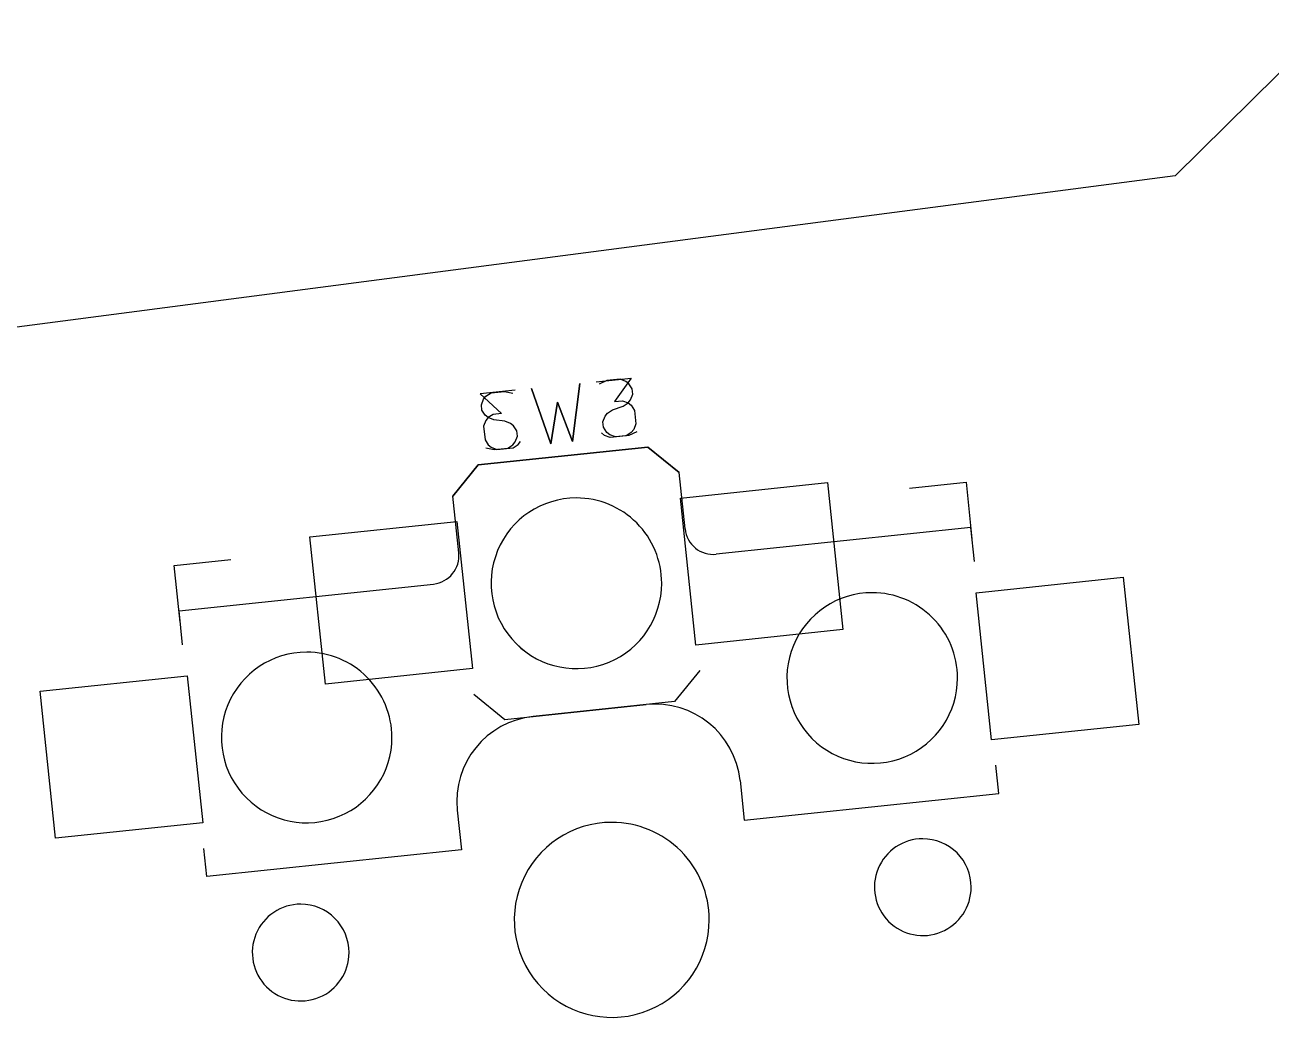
# Model space of a CAD drawing. Extents: x 28 to 165, y -144 to -37.
# Drawn here: x 49.77 to 71.69, y -56.3 to -38.72 of the extents above; entities that cross this region are included whole.
import ezdxf

# ---------------------------------------------------------------- set-up
doc = ezdxf.new("R2010")
doc.units = 0
doc.layers.get('0').update_dxf_attribs({"linetype": 'CONTINUOUS'})

msp = doc.modelspace()

# ---------------------------------------------------------------- linework, layer by layer
at = {"color": 7}
for points in [[(72.688193, -38.720093), (70.002085, -41.373939)], [(70.002085, -41.373939), (49.132466, -44.099144)], [(59.531851, -45.023309), (59.399589, -46.04272), (59.135492, -45.352256), (59.020722, -46.08254), (58.679403, -45.112905)], [(58.679403, -45.112905), (59.020722, -46.08254), (59.135492, -45.352256), (59.399589, -46.04272), (59.531851, -45.023309)], [(59.816001, -44.993444), (60.431658, -44.928736), (60.13997, -45.342444), (60.282045, -45.327512), (60.381739, -45.364915), (60.434075, -45.407296), (60.491388, -45.497035), (60.516276, -45.733826), (60.478873, -45.83352), (60.436492, -45.885856), (60.346753, -45.943169), (60.062604, -45.973034), (59.96291, -45.935631), (59.910574, -45.893251)], [(60.531209, -45.875901), (60.394112, -45.938192), (60.15732, -45.963079), (60.057626, -45.925676), (60.00529, -45.883296), (59.947977, -45.793557), (59.938022, -45.69884), (59.975425, -45.599146), (60.017806, -45.546811), (60.107544, -45.489497), (60.292, -45.422229), (60.381739, -45.364915), (60.42412, -45.312579), (60.461523, -45.212885), (60.451568, -45.118169), (60.394255, -45.02843), (60.341918, -44.986049), (60.242224, -44.948646), (60.005433, -44.973534), (59.868336, -45.035825)], [(58.395254, -45.142771), (57.779597, -45.207479), (58.150924, -45.551502), (58.00885, -45.566435), (57.919111, -45.623748), (57.87673, -45.676084), (57.839327, -45.775778), (57.864215, -46.012569), (57.921528, -46.102308), (57.973864, -46.144688), (58.073558, -46.182091), (58.357708, -46.152226), (58.447447, -46.094913), (58.489827, -46.042577)], [(57.879147, -46.154643), (58.0262, -46.187069), (58.26299, -46.162181), (58.35273, -46.104868), (58.395111, -46.052532), (58.432514, -45.952838), (58.422559, -45.858122), (58.365246, -45.768383), (58.31291, -45.726002), (58.213215, -45.688599), (58.018805, -45.661151), (57.919111, -45.623748), (57.866775, -45.581368), (57.809462, -45.491629), (57.799507, -45.396912), (57.83691, -45.297217), (57.87929, -45.244882), (57.969029, -45.187568), (58.20582, -45.162681), (58.352873, -45.195106)], [(57.74321, -46.455742), (60.726778, -46.142156)], [(60.726778, -46.142156), (57.74321, -46.455742)], [(60.726778, -46.142156), (61.276304, -46.587153)], [(61.276304, -46.587153), (60.726778, -46.142156)], [(57.298213, -47.005267), (57.74321, -46.455742)], [(57.74321, -46.455742), (57.298213, -47.005267)], [(61.380832, -47.581676), (61.276304, -46.587153)], [(65.327565, -46.865205), (66.322088, -46.760676)], [(65.327565, -46.865205), (66.322088, -46.760676)], [(66.322088, -46.760676), (66.426616, -47.755199)], [(66.322088, -46.760676), (66.426616, -47.755199)], [(57.402742, -47.99979), (57.298213, -47.005267)], [(66.405711, -47.556295), (61.930358, -48.026673)], [(66.468428, -48.153008), (66.405711, -47.556295)], [(52.398768, -48.224076), (53.393291, -48.119548)], [(52.398768, -48.224076), (53.393291, -48.119548)], [(52.503297, -49.218599), (52.398768, -48.224076)], [(52.503297, -49.218599), (52.398768, -48.224076)], [(52.482391, -49.019694), (56.957744, -48.549316)], [(52.545108, -49.616409), (52.482391, -49.019694)], [(61.642154, -50.067983), (61.197157, -50.617508)], [(57.664063, -50.486097), (58.213588, -50.931095)], [(61.197157, -50.617508), (58.71085, -50.87883)], [(58.213588, -50.931095), (60.699896, -50.669774)], [(66.896996, -52.230552), (66.844731, -51.733291)], [(62.348472, -52.004765), (62.421642, -52.70093)], [(62.421642, -52.70093), (66.896996, -52.230552)], [(57.375859, -52.527407), (57.449029, -53.223573)], [(52.973675, -53.693951), (52.921411, -53.19669)], [(57.449029, -53.223573), (52.973675, -53.693951)]]:
    msp.add_lwpolyline(points, dxfattribs=at)
for points in [[(61.570254, -49.62306), (61.29848, -47.037302), (63.884238, -46.765529), (64.156011, -49.351286)], [(59.470184, -47.036624)], [(59.470184, -47.036624)], [(59.470184, -47.036625)], [(59.470184, -47.036625)], [(59.470184, -47.036625)], [(59.470184, -47.036625)], [(55.056128, -50.307721), (54.784355, -47.721964), (57.370113, -47.45019), (57.641886, -50.035948)], [(66.772831, -51.288367), (66.501057, -48.70261), (69.086815, -48.430836), (69.358588, -51.016594)], [(64.672761, -48.701932)], [(64.672761, -48.701932)], [(64.672761, -48.701932)], [(64.672761, -48.701932)], [(64.672761, -48.701932)], [(64.672761, -48.701932)], [(54.727532, -49.747217)], [(54.727532, -49.747217)], [(54.727532, -49.747217)], [(54.727532, -49.747217)], [(54.727532, -49.747217)], [(54.727532, -49.747217)], [(50.313478, -53.018315), (50.041705, -50.432557), (52.627462, -50.160784), (52.899235, -52.746542)], [(60.092128, -52.739534)], [(60.092128, -52.739534)], [(60.092128, -52.739535)], [(60.092128, -52.739535)], [(60.092128, -52.739535)], [(60.092128, -52.739535)], [(65.562003, -53.028228)], [(65.562003, -53.028228)], [(65.562003, -53.028228)], [(65.562003, -53.028228)], [(65.562003, -53.028228)], [(65.562003, -53.028228)], [(54.622253, -54.178043)], [(54.622253, -54.178043)], [(54.622253, -54.178043)], [(54.622253, -54.178043)], [(54.622253, -54.178043)], [(54.622253, -54.178043)]]:
    msp.add_lwpolyline(points, close=True, dxfattribs=at)
for points in [[(59.470184, -47.036624), (58.86349, -47.036624), (58.316535, -47.402088), (58.084363, -47.9626)], [(59.470184, -47.036624), (58.86349, -47.036624), (58.316535, -47.402088), (58.084363, -47.9626)], [(59.470184, -47.036625), (58.86349, -47.036625), (58.316535, -47.402088), (58.084363, -47.9626)], [(59.470184, -47.036625), (58.86349, -47.036625), (58.316535, -47.402088), (58.084363, -47.9626)], [(59.470184, -47.036625), (58.86349, -47.036625), (58.316535, -47.402088), (58.084363, -47.9626)], [(59.470184, -47.036625), (58.86349, -47.036625), (58.316535, -47.402088), (58.084363, -47.9626)], [(60.530845, -47.475964), (60.24954, -47.194659), (59.868009, -47.036624), (59.470184, -47.036624)], [(60.530845, -47.475964), (60.24954, -47.194659), (59.868009, -47.036624), (59.470184, -47.036624)], [(60.530844, -47.475965), (60.24954, -47.19466), (59.868009, -47.036625), (59.470184, -47.036625)], [(60.530844, -47.475965), (60.24954, -47.19466), (59.868009, -47.036625), (59.470184, -47.036625)], [(60.530844, -47.475965), (60.24954, -47.19466), (59.868009, -47.036625), (59.470184, -47.036625)], [(60.530844, -47.475965), (60.24954, -47.19466), (59.868009, -47.036625), (59.470184, -47.036625)], [(60.970185, -48.536625), (60.970185, -48.138801), (60.812149, -47.757269), (60.530844, -47.475965)], [(60.970185, -48.536625), (60.970185, -48.138801), (60.812149, -47.757269), (60.530844, -47.475965)], [(60.970185, -48.536625), (60.970185, -48.138801), (60.812149, -47.757269), (60.530844, -47.475965)], [(60.970185, -48.536625), (60.970185, -48.138801), (60.812149, -47.757269), (60.530844, -47.475965)], [(60.970185, -48.536625), (60.970185, -48.1388), (60.81215, -47.757269), (60.530845, -47.475964)], [(60.970185, -48.536625), (60.970185, -48.1388), (60.81215, -47.757269), (60.530845, -47.475964)], [(61.380832, -47.581676), (61.409698, -47.856305), (61.655728, -48.055537), (61.930358, -48.026673)], [(58.084363, -47.9626), (57.852191, -48.523112), (57.980525, -49.168289), (58.409522, -49.597287)], [(58.084363, -47.9626), (57.852191, -48.523112), (57.980525, -49.168289), (58.409522, -49.597287)], [(58.084363, -47.9626), (57.852192, -48.523112), (57.980526, -49.168289), (58.409523, -49.597286)], [(58.084363, -47.9626), (57.852192, -48.523112), (57.980526, -49.168289), (58.409523, -49.597286)], [(58.084363, -47.9626), (57.852192, -48.523112), (57.980526, -49.168289), (58.409523, -49.597286)], [(58.084363, -47.9626), (57.852192, -48.523112), (57.980526, -49.168289), (58.409523, -49.597286)], [(56.957744, -48.549317), (57.232374, -48.520452), (57.431606, -48.27442), (57.402742, -47.99979)], [(60.044209, -49.922446), (60.604721, -49.690274), (60.970185, -49.143319), (60.970185, -48.536625)], [(60.044209, -49.922446), (60.604721, -49.690274), (60.970185, -49.143319), (60.970185, -48.536625)], [(60.044209, -49.922446), (60.604721, -49.690274), (60.970185, -49.143319), (60.970185, -48.536625)], [(60.044209, -49.922446), (60.604721, -49.690274), (60.970185, -49.143319), (60.970185, -48.536625)], [(60.044209, -49.922446), (60.604721, -49.690274), (60.970185, -49.143319), (60.970185, -48.536625)], [(60.044209, -49.922446), (60.604721, -49.690274), (60.970185, -49.143319), (60.970185, -48.536625)], [(64.672761, -48.701932), (64.066067, -48.701932), (63.519112, -49.067396), (63.28694, -49.627908)], [(64.672761, -48.701932), (64.066067, -48.701932), (63.519112, -49.067395), (63.28694, -49.627907)], [(64.672761, -48.701932), (64.066067, -48.701932), (63.519112, -49.067396), (63.28694, -49.627908)], [(64.672761, -48.701932), (64.066067, -48.701932), (63.519112, -49.067395), (63.28694, -49.627907)], [(64.672761, -48.701932), (64.066067, -48.701932), (63.519112, -49.067396), (63.28694, -49.627908)], [(64.672761, -48.701932), (64.066067, -48.701932), (63.519112, -49.067396), (63.28694, -49.627908)], [(65.733421, -49.141272), (65.452117, -48.859968), (65.070586, -48.701932), (64.672761, -48.701932)], [(65.733422, -49.141272), (65.452117, -48.859967), (65.070586, -48.701932), (64.672761, -48.701932)], [(65.733421, -49.141272), (65.452117, -48.859968), (65.070586, -48.701932), (64.672761, -48.701932)], [(65.733422, -49.141272), (65.452117, -48.859967), (65.070586, -48.701932), (64.672761, -48.701932)], [(65.733421, -49.141272), (65.452117, -48.859968), (65.070586, -48.701932), (64.672761, -48.701932)], [(65.733421, -49.141272), (65.452117, -48.859968), (65.070586, -48.701932), (64.672761, -48.701932)], [(66.172762, -50.201933), (66.172762, -49.804108), (66.014726, -49.422577), (65.733421, -49.141272)], [(66.172762, -50.201933), (66.172762, -49.804108), (66.014726, -49.422577), (65.733421, -49.141272)], [(66.172762, -50.201933), (66.172762, -49.804108), (66.014726, -49.422577), (65.733421, -49.141272)], [(66.172762, -50.201933), (66.172762, -49.804108), (66.014726, -49.422577), (65.733421, -49.141272)], [(66.172762, -50.201933), (66.172762, -49.804108), (66.014727, -49.422577), (65.733422, -49.141272)], [(66.172762, -50.201933), (66.172762, -49.804108), (66.014727, -49.422577), (65.733422, -49.141272)], [(58.409522, -49.597287), (58.83852, -50.026284), (59.483697, -50.154618), (60.044209, -49.922446)], [(58.409522, -49.597287), (58.83852, -50.026284), (59.483697, -50.154618), (60.044209, -49.922446)], [(58.409523, -49.597286), (58.83852, -50.026284), (59.483697, -50.154617), (60.044209, -49.922446)], [(58.409523, -49.597286), (58.83852, -50.026284), (59.483697, -50.154617), (60.044209, -49.922446)], [(58.409523, -49.597286), (58.83852, -50.026284), (59.483697, -50.154617), (60.044209, -49.922446)], [(58.409523, -49.597286), (58.83852, -50.026284), (59.483697, -50.154617), (60.044209, -49.922446)], [(63.28694, -49.627907), (63.054768, -50.18842), (63.183102, -50.833597), (63.612099, -51.262594)], [(63.28694, -49.627907), (63.054768, -50.18842), (63.183102, -50.833597), (63.612099, -51.262594)], [(63.28694, -49.627908), (63.054769, -50.18842), (63.183103, -50.833597), (63.6121, -51.262594)], [(63.28694, -49.627908), (63.054769, -50.18842), (63.183103, -50.833597), (63.6121, -51.262594)], [(63.28694, -49.627908), (63.054769, -50.18842), (63.183103, -50.833597), (63.6121, -51.262594)], [(63.28694, -49.627908), (63.054769, -50.18842), (63.183103, -50.833597), (63.6121, -51.262594)], [(54.727532, -49.747217), (54.120838, -49.747217), (53.573884, -50.112681), (53.341712, -50.673193)], [(54.727532, -49.747217), (54.120838, -49.747217), (53.573883, -50.11268), (53.341712, -50.673192)], [(54.727532, -49.747217), (54.120838, -49.747217), (53.573884, -50.112681), (53.341712, -50.673193)], [(54.727532, -49.747217), (54.120838, -49.747217), (53.573883, -50.11268), (53.341712, -50.673192)], [(54.727532, -49.747217), (54.120838, -49.747217), (53.573884, -50.112681), (53.341712, -50.673193)], [(54.727532, -49.747217), (54.120838, -49.747217), (53.573884, -50.112681), (53.341712, -50.673193)], [(55.788193, -50.186557), (55.506888, -49.905253), (55.125357, -49.747217), (54.727532, -49.747217)], [(55.788193, -50.186557), (55.506888, -49.905252), (55.125357, -49.747217), (54.727532, -49.747217)], [(55.788193, -50.186557), (55.506888, -49.905253), (55.125357, -49.747217), (54.727532, -49.747217)], [(55.788193, -50.186557), (55.506888, -49.905252), (55.125357, -49.747217), (54.727532, -49.747217)], [(55.788193, -50.186557), (55.506888, -49.905253), (55.125357, -49.747217), (54.727532, -49.747217)], [(55.788193, -50.186557), (55.506888, -49.905253), (55.125357, -49.747217), (54.727532, -49.747217)], [(56.227533, -51.247218), (56.227533, -50.849393), (56.069498, -50.467862), (55.788193, -50.186557)], [(56.227534, -51.247218), (56.227534, -50.849393), (56.069498, -50.467862), (55.788193, -50.186557)], [(56.227533, -51.247218), (56.227533, -50.849393), (56.069498, -50.467862), (55.788193, -50.186557)], [(56.227534, -51.247218), (56.227534, -50.849393), (56.069498, -50.467862), (55.788193, -50.186557)], [(56.227533, -51.247218), (56.227533, -50.849393), (56.069498, -50.467862), (55.788193, -50.186557)], [(56.227533, -51.247218), (56.227533, -50.849393), (56.069498, -50.467862), (55.788193, -50.186557)], [(65.246786, -51.587753), (65.807298, -51.355582), (66.172762, -50.808627), (66.172762, -50.201933)], [(65.246786, -51.587754), (65.807298, -51.355582), (66.172762, -50.808627), (66.172762, -50.201933)], [(65.246786, -51.587753), (65.807298, -51.355582), (66.172762, -50.808627), (66.172762, -50.201933)], [(65.246786, -51.587754), (65.807298, -51.355582), (66.172762, -50.808627), (66.172762, -50.201933)], [(65.246786, -51.587753), (65.807298, -51.355582), (66.172762, -50.808627), (66.172762, -50.201933)], [(65.246786, -51.587753), (65.807298, -51.355582), (66.172762, -50.808627), (66.172762, -50.201933)], [(62.348471, -52.004765), (62.261877, -51.180876), (61.523785, -50.58318), (60.699896, -50.669774)], [(53.341712, -50.673192), (53.10954, -51.233705), (53.237874, -51.878882), (53.666871, -52.307879)], [(53.341712, -50.673192), (53.10954, -51.233705), (53.237874, -51.878882), (53.666871, -52.307879)], [(53.341712, -50.673193), (53.10954, -51.233705), (53.237874, -51.878882), (53.666871, -52.307879)], [(53.341712, -50.673193), (53.10954, -51.233705), (53.237874, -51.878882), (53.666871, -52.307879)], [(53.341712, -50.673193), (53.10954, -51.233705), (53.237874, -51.878882), (53.666871, -52.307879)], [(53.341712, -50.673193), (53.10954, -51.233705), (53.237874, -51.878882), (53.666871, -52.307879)], [(58.71085, -50.87883), (57.886961, -50.965425), (57.289265, -51.703518), (57.375859, -52.527407)], [(55.301558, -52.633038), (55.86207, -52.400867), (56.227533, -51.853912), (56.227533, -51.247218)], [(55.301558, -52.633039), (55.86207, -52.400867), (56.227534, -51.853912), (56.227534, -51.247218)], [(55.301558, -52.633038), (55.86207, -52.400867), (56.227533, -51.853912), (56.227533, -51.247218)], [(55.301558, -52.633039), (55.86207, -52.400867), (56.227534, -51.853912), (56.227534, -51.247218)], [(55.301558, -52.633038), (55.86207, -52.400867), (56.227533, -51.853912), (56.227533, -51.247218)], [(55.301558, -52.633038), (55.86207, -52.400867), (56.227533, -51.853912), (56.227533, -51.247218)], [(63.612099, -51.262594), (64.041097, -51.691592), (64.686274, -51.819925), (65.246786, -51.587754)], [(63.612099, -51.262594), (64.041097, -51.691592), (64.686274, -51.819925), (65.246786, -51.587754)], [(63.6121, -51.262594), (64.041097, -51.691591), (64.686274, -51.819925), (65.246786, -51.587753)], [(63.6121, -51.262594), (64.041097, -51.691591), (64.686274, -51.819925), (65.246786, -51.587753)], [(63.6121, -51.262594), (64.041097, -51.691591), (64.686274, -51.819925), (65.246786, -51.587753)], [(63.6121, -51.262594), (64.041097, -51.691591), (64.686274, -51.819925), (65.246786, -51.587753)], [(53.666871, -52.307879), (54.095869, -52.736876), (54.741046, -52.86521), (55.301558, -52.633038)], [(53.666871, -52.307879), (54.095868, -52.736877), (54.741046, -52.86521), (55.301558, -52.633039)], [(53.666871, -52.307879), (54.095869, -52.736876), (54.741046, -52.86521), (55.301558, -52.633038)], [(53.666871, -52.307879), (54.095868, -52.736877), (54.741046, -52.86521), (55.301558, -52.633039)], [(53.666871, -52.307879), (54.095869, -52.736876), (54.741046, -52.86521), (55.301558, -52.633038)], [(53.666871, -52.307879), (54.095869, -52.736876), (54.741046, -52.86521), (55.301558, -52.633038)], [(60.092128, -52.739534), (59.398677, -52.739534), (58.773508, -53.157259), (58.508135, -53.797925)], [(60.092128, -52.739534), (59.398677, -52.739534), (58.773508, -53.157259), (58.508135, -53.797925)], [(60.092128, -52.739535), (59.398677, -52.739535), (58.773508, -53.15726), (58.508136, -53.797925)], [(60.092128, -52.739535), (59.398677, -52.739535), (58.773508, -53.15726), (58.508136, -53.797925)], [(60.092128, -52.739535), (59.398677, -52.739535), (58.773508, -53.15726), (58.508136, -53.797925)], [(60.092128, -52.739535), (59.398677, -52.739535), (58.773508, -53.15726), (58.508136, -53.797925)], [(61.304464, -53.2417), (60.982933, -52.920169), (60.546842, -52.739534), (60.092128, -52.739534)], [(61.304464, -53.2417), (60.982933, -52.920169), (60.546842, -52.739534), (60.092128, -52.739534)], [(61.304464, -53.241701), (60.982932, -52.920169), (60.546842, -52.739535), (60.092128, -52.739535)], [(61.304464, -53.241701), (60.982932, -52.920169), (60.546842, -52.739535), (60.092128, -52.739535)], [(61.304464, -53.241701), (60.982932, -52.920169), (60.546842, -52.739535), (60.092128, -52.739535)], [(61.304464, -53.241701), (60.982932, -52.920169), (60.546842, -52.739535), (60.092128, -52.739535)], [(65.562003, -53.028228), (65.217846, -53.028228), (64.907577, -53.235543), (64.775874, -53.553503)], [(65.562003, -53.028228), (65.217846, -53.028228), (64.907577, -53.235543), (64.775874, -53.553503)], [(65.562003, -53.028228), (65.217846, -53.028228), (64.907577, -53.235543), (64.775874, -53.553503)], [(65.562003, -53.028228), (65.217846, -53.028228), (64.907577, -53.235543), (64.775874, -53.553503)], [(65.562003, -53.028228), (65.217846, -53.028228), (64.907577, -53.235543), (64.775874, -53.553503)], [(65.562003, -53.028228), (65.217846, -53.028228), (64.907577, -53.235543), (64.775874, -53.553503)], [(66.163681, -53.277451), (66.004106, -53.117876), (65.787676, -53.028228), (65.562003, -53.028228)], [(66.163681, -53.277451), (66.004106, -53.117876), (65.787676, -53.028228), (65.562003, -53.028228)], [(66.163681, -53.277451), (66.004106, -53.117876), (65.787676, -53.028228), (65.562003, -53.028228)], [(66.163681, -53.277451), (66.004106, -53.117876), (65.787676, -53.028228), (65.562003, -53.028228)], [(66.163681, -53.277451), (66.004106, -53.117876), (65.787676, -53.028228), (65.562003, -53.028228)], [(66.163681, -53.277451), (66.004106, -53.117876), (65.787676, -53.028228), (65.562003, -53.028228)], [(61.80663, -54.454036), (61.80663, -53.999322), (61.625995, -53.563232), (61.304464, -53.2417)], [(61.80663, -54.454036), (61.80663, -53.999322), (61.625995, -53.563232), (61.304464, -53.2417)], [(61.806629, -54.454036), (61.806629, -53.999322), (61.625995, -53.563232), (61.304464, -53.241701)], [(61.806629, -54.454036), (61.806629, -53.999322), (61.625995, -53.563232), (61.304464, -53.241701)], [(61.806629, -54.454036), (61.806629, -53.999322), (61.625995, -53.563232), (61.304464, -53.241701)], [(61.806629, -54.454036), (61.806629, -53.999322), (61.625995, -53.563232), (61.304464, -53.241701)], [(66.412904, -53.879129), (66.412904, -53.653456), (66.323256, -53.437026), (66.163681, -53.277451)], [(66.412904, -53.879129), (66.412904, -53.653456), (66.323256, -53.437026), (66.163681, -53.277451)], [(66.412904, -53.879129), (66.412904, -53.653456), (66.323256, -53.437026), (66.163681, -53.277451)], [(66.412904, -53.879129), (66.412904, -53.653456), (66.323256, -53.437026), (66.163681, -53.277451)], [(66.412904, -53.879129), (66.412904, -53.653456), (66.323256, -53.437026), (66.163681, -53.277451)], [(66.412904, -53.879129), (66.412904, -53.653456), (66.323256, -53.437026), (66.163681, -53.277451)], [(64.775874, -53.553503), (64.64417, -53.871463), (64.71697, -54.23745), (64.960326, -54.480806)], [(64.775874, -53.553503), (64.64417, -53.871463), (64.71697, -54.23745), (64.960326, -54.480806)], [(64.775874, -53.553503), (64.644171, -53.871463), (64.71697, -54.23745), (64.960326, -54.480806)], [(64.775874, -53.553503), (64.644171, -53.871463), (64.71697, -54.23745), (64.960326, -54.480806)], [(64.775874, -53.553503), (64.644171, -53.871463), (64.71697, -54.23745), (64.960326, -54.480806)], [(64.775874, -53.553503), (64.644171, -53.871463), (64.71697, -54.23745), (64.960326, -54.480806)], [(58.508135, -53.797925), (58.242763, -54.43859), (58.389448, -55.176028), (58.879792, -55.666372)], [(58.508135, -53.797925), (58.242763, -54.43859), (58.389448, -55.176028), (58.879792, -55.666372)], [(58.508136, -53.797925), (58.242764, -54.43859), (58.389449, -55.176028), (58.879793, -55.666372)], [(58.508136, -53.797925), (58.242764, -54.43859), (58.389449, -55.176028), (58.879793, -55.666372)], [(58.508136, -53.797925), (58.242764, -54.43859), (58.389449, -55.176028), (58.879793, -55.666372)], [(58.508136, -53.797925), (58.242764, -54.43859), (58.389449, -55.176028), (58.879793, -55.666372)], [(65.887629, -54.665258), (66.205589, -54.533555), (66.412904, -54.223286), (66.412904, -53.879129)], [(65.887629, -54.665258), (66.205589, -54.533555), (66.412904, -54.223286), (66.412904, -53.879129)], [(65.887629, -54.665258), (66.205589, -54.533555), (66.412904, -54.223286), (66.412904, -53.879129)], [(65.887629, -54.665258), (66.205589, -54.533555), (66.412904, -54.223286), (66.412904, -53.879129)], [(65.887629, -54.665258), (66.205589, -54.533555), (66.412904, -54.223286), (66.412904, -53.879129)], [(65.887629, -54.665258), (66.205589, -54.533555), (66.412904, -54.223286), (66.412904, -53.879129)], [(54.622253, -54.178043), (54.278096, -54.178043), (53.967826, -54.385358), (53.836123, -54.703318)], [(54.622253, -54.178043), (54.278096, -54.178043), (53.967826, -54.385358), (53.836123, -54.703318)], [(54.622253, -54.178043), (54.278096, -54.178043), (53.967827, -54.385359), (53.836124, -54.703318)], [(54.622253, -54.178043), (54.278096, -54.178043), (53.967827, -54.385359), (53.836124, -54.703318)], [(54.622253, -54.178043), (54.278096, -54.178043), (53.967827, -54.385359), (53.836124, -54.703318)], [(54.622253, -54.178043), (54.278096, -54.178043), (53.967827, -54.385359), (53.836124, -54.703318)], [(55.22393, -54.427266), (55.064356, -54.267692), (54.847926, -54.178043), (54.622253, -54.178043)], [(55.223931, -54.427266), (55.064356, -54.267691), (54.847926, -54.178043), (54.622253, -54.178043)], [(55.22393, -54.427266), (55.064356, -54.267692), (54.847926, -54.178043), (54.622253, -54.178043)], [(55.223931, -54.427266), (55.064356, -54.267691), (54.847926, -54.178043), (54.622253, -54.178043)], [(55.22393, -54.427266), (55.064356, -54.267692), (54.847926, -54.178043), (54.622253, -54.178043)], [(55.22393, -54.427266), (55.064356, -54.267692), (54.847926, -54.178043), (54.622253, -54.178043)], [(55.473153, -55.028944), (55.473153, -54.803271), (55.383505, -54.586841), (55.22393, -54.427266)], [(55.473153, -55.028944), (55.473153, -54.803271), (55.383505, -54.586841), (55.22393, -54.427266)], [(55.473153, -55.028944), (55.473153, -54.803271), (55.383505, -54.586841), (55.22393, -54.427266)], [(55.473153, -55.028944), (55.473153, -54.803271), (55.383505, -54.586841), (55.22393, -54.427266)], [(55.473154, -55.028944), (55.473154, -54.803271), (55.383506, -54.586841), (55.223931, -54.427266)], [(55.473154, -55.028944), (55.473154, -54.803271), (55.383506, -54.586841), (55.223931, -54.427266)], [(60.748239, -56.038029), (61.388905, -55.772656), (61.806629, -55.147487), (61.806629, -54.454036)], [(60.748239, -56.038029), (61.388905, -55.772656), (61.806629, -55.147487), (61.806629, -54.454036)], [(60.748239, -56.038029), (61.388905, -55.772656), (61.806629, -55.147487), (61.806629, -54.454036)], [(60.748239, -56.038029), (61.388905, -55.772656), (61.806629, -55.147487), (61.806629, -54.454036)], [(60.74824, -56.038029), (61.388905, -55.772657), (61.80663, -55.147487), (61.80663, -54.454036)], [(60.74824, -56.038029), (61.388905, -55.772657), (61.80663, -55.147487), (61.80663, -54.454036)], [(64.960326, -54.480806), (65.203682, -54.724162), (65.569669, -54.796961), (65.887629, -54.665258)], [(64.960326, -54.480806), (65.203682, -54.724162), (65.569669, -54.796962), (65.887629, -54.665258)], [(64.960326, -54.480806), (65.203682, -54.724162), (65.569669, -54.796961), (65.887629, -54.665258)], [(64.960326, -54.480806), (65.203682, -54.724162), (65.569669, -54.796962), (65.887629, -54.665258)], [(64.960326, -54.480806), (65.203682, -54.724162), (65.569669, -54.796961), (65.887629, -54.665258)], [(64.960326, -54.480806), (65.203682, -54.724162), (65.569669, -54.796961), (65.887629, -54.665258)], [(53.836124, -54.703318), (53.70442, -55.021278), (53.77722, -55.387265), (54.020576, -55.630621)], [(53.836123, -54.703318), (53.70442, -55.021278), (53.777219, -55.387265), (54.020575, -55.630621)], [(53.836124, -54.703318), (53.70442, -55.021278), (53.77722, -55.387265), (54.020576, -55.630621)], [(53.836123, -54.703318), (53.70442, -55.021278), (53.777219, -55.387265), (54.020575, -55.630621)], [(53.836124, -54.703318), (53.70442, -55.021278), (53.77722, -55.387265), (54.020576, -55.630621)], [(53.836124, -54.703318), (53.70442, -55.021278), (53.77722, -55.387265), (54.020576, -55.630621)], [(54.947878, -55.815073), (55.265838, -55.68337), (55.473153, -55.373101), (55.473153, -55.028944)], [(54.947878, -55.815073), (55.265838, -55.68337), (55.473153, -55.373101), (55.473153, -55.028944)], [(54.947878, -55.815073), (55.265838, -55.68337), (55.473153, -55.373101), (55.473153, -55.028944)], [(54.947878, -55.815073), (55.265838, -55.68337), (55.473153, -55.373101), (55.473153, -55.028944)], [(54.947879, -55.815074), (55.265839, -55.68337), (55.473154, -55.373101), (55.473154, -55.028944)], [(54.947879, -55.815074), (55.265839, -55.68337), (55.473154, -55.373101), (55.473154, -55.028944)], [(54.020575, -55.630621), (54.263931, -55.873977), (54.629919, -55.946777), (54.947879, -55.815074)], [(54.020575, -55.630621), (54.263931, -55.873977), (54.629919, -55.946777), (54.947879, -55.815074)], [(54.020576, -55.630621), (54.263931, -55.873977), (54.629919, -55.946776), (54.947878, -55.815073)], [(54.020576, -55.630621), (54.263931, -55.873977), (54.629919, -55.946776), (54.947878, -55.815073)], [(54.020576, -55.630621), (54.263931, -55.873977), (54.629919, -55.946776), (54.947878, -55.815073)], [(54.020576, -55.630621), (54.263931, -55.873977), (54.629919, -55.946776), (54.947878, -55.815073)], [(58.879792, -55.666372), (59.370137, -56.156716), (60.107574, -56.303401), (60.74824, -56.038029)], [(58.879792, -55.666372), (59.370137, -56.156716), (60.107574, -56.303401), (60.74824, -56.038029)], [(58.879793, -55.666372), (59.370137, -56.156715), (60.107574, -56.303401), (60.748239, -56.038029)], [(58.879793, -55.666372), (59.370137, -56.156715), (60.107574, -56.303401), (60.748239, -56.038029)], [(58.879793, -55.666372), (59.370137, -56.156715), (60.107574, -56.303401), (60.748239, -56.038029)], [(58.879793, -55.666372), (59.370137, -56.156715), (60.107574, -56.303401), (60.748239, -56.038029)]]:
    msp.add_open_spline(points, degree=3, dxfattribs=at)

doc.saveas('drawing.dxf')
